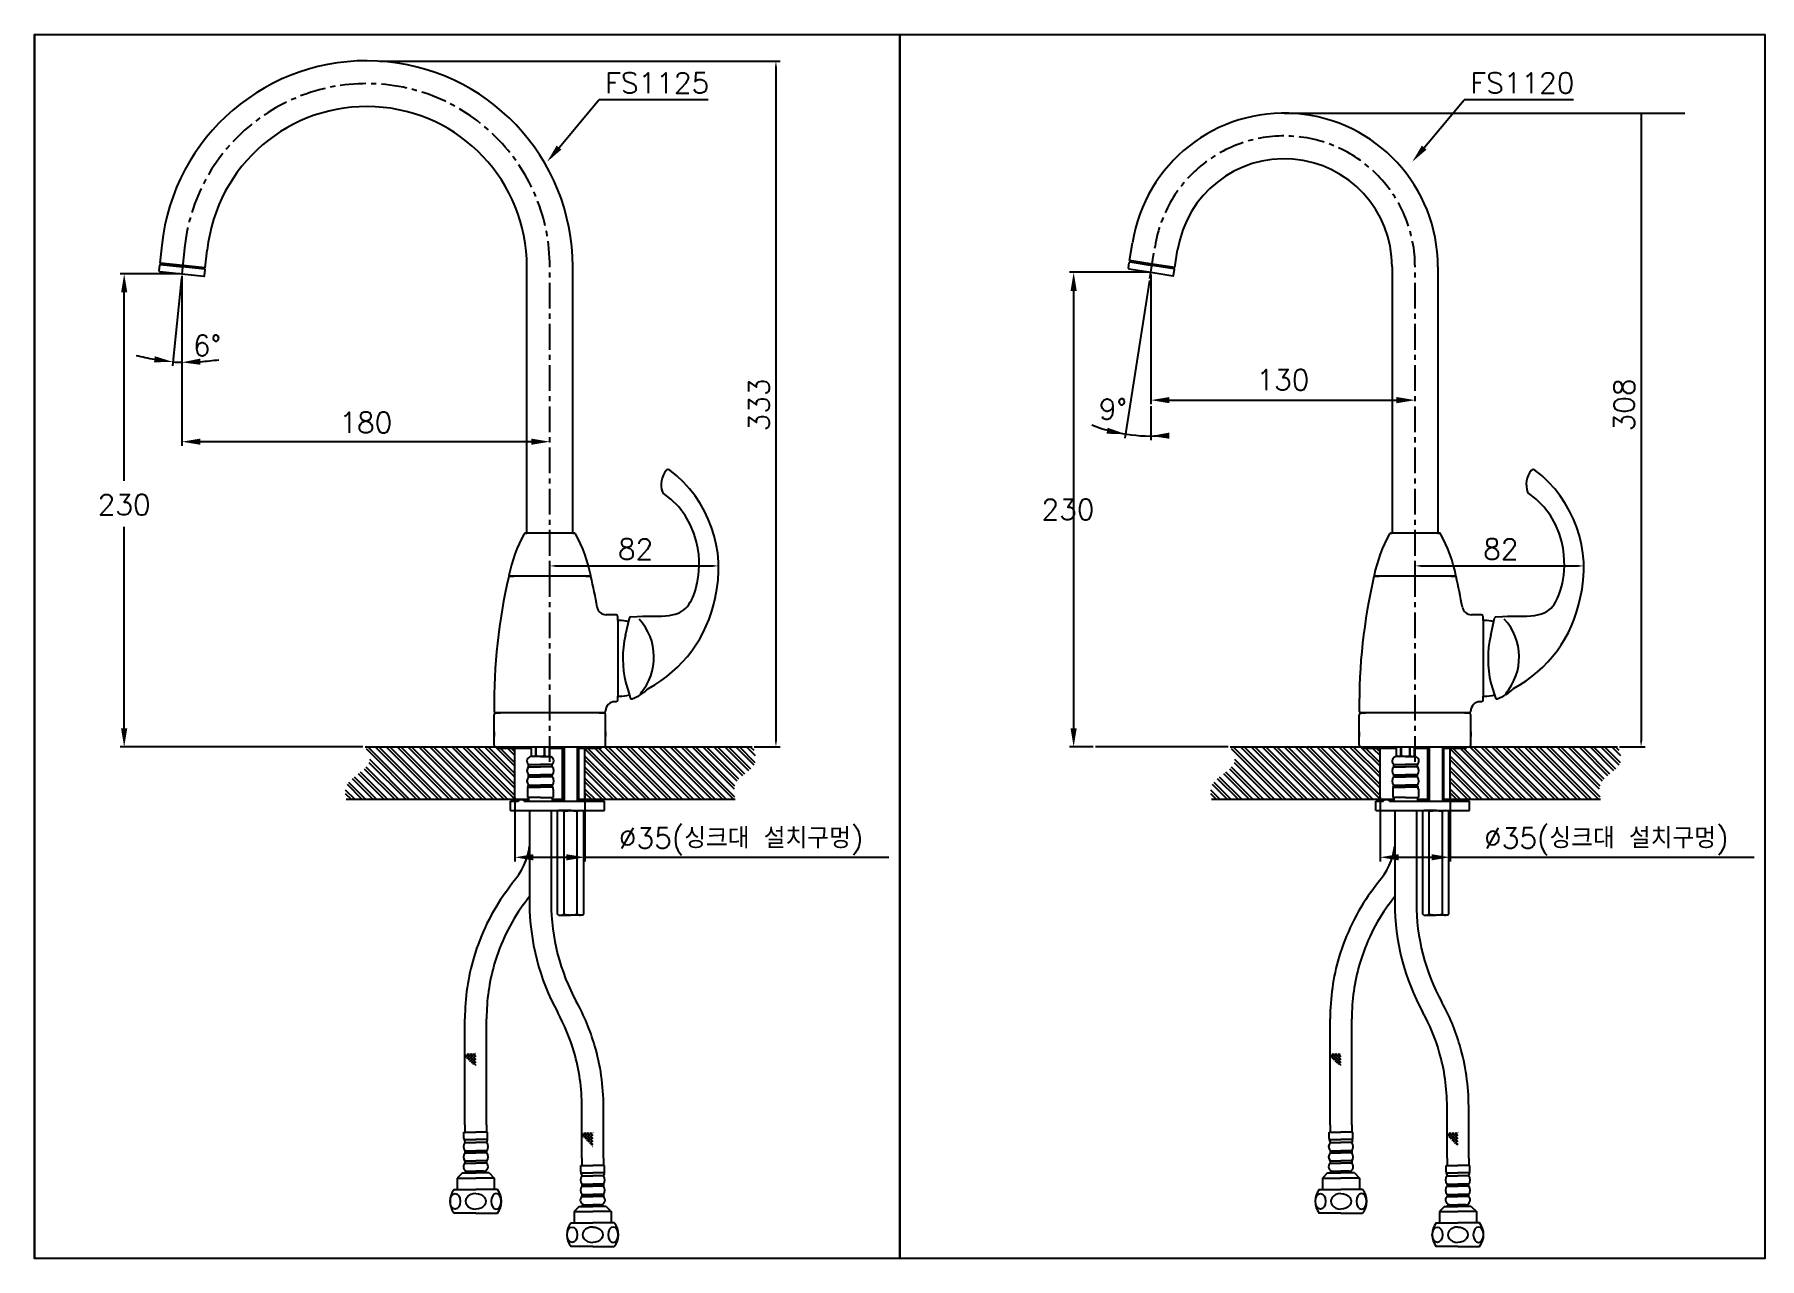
# Model space of a CAD drawing. Extents: x 0 to 1434, y 0 to 840.
# Drawn here: x 0 to 837, y 0 to 594 of the extents above; entities that cross this region are included whole.
import ezdxf

# ---------------------------------------------------------------- set-up
doc = ezdxf.new("R2010")
doc.units = 0
doc.header["$LTSCALE"] = 10
doc.header["$MEASUREMENT"] = 0
doc.linetypes.add('CENTER', pattern=[2, 1.25, -0.25, 0.25, -0.25])
doc.layers.get('0').update_dxf_attribs({"color": 2, "linetype": 'CONTINUOUS'})
for name, color, linetype in [('CL', 1, 'CENTER'), ('D', 2, 'CONTINUOUS'), ('DWG', 7, 'CONTINUOUS')]:
    doc.layers.add(name, color=color, linetype=linetype)
doc.styles.add('GHS', font='romans', dxfattribs={"bigfont": 'ghs'})

msp = doc.modelspace()

# ---------------------------------------------------------------- linework, layer by layer
for p, q in [((167.49, 581.12), (361.91, 581.12)), ((359.91, 578.12), (359.91, 251.28)), ((327.06, 562.22), (274.02, 562.22)), ((747.06, 562.22), (694.02, 562.22)), ((606.66, 555.86), (801.07, 555.86)), ((779.91, 555.86), (779.91, 251.28)), ((70.51, 477.86), (41.53, 477.86)), ((540.95, 478.59), (502.44, 478.59)), ((541.95, 477.59), (541.95, 414.56)), ((43.53, 377.37), (43.53, 474.86)), ((71.41, 475.91), (66.91, 433.14)), ((71.51, 476.86), (71.51, 394.4)), ((504.44, 475.59), (504.44, 251.28)), ((541.31, 474.57), (529.21, 398.15)), ((541.95, 413.56), (541.95, 397.15)), ((544.95, 416.56), (667.16, 416.56)), ((247.16, 396.4), (74.51, 396.4)), ((43.53, 251.28), (43.53, 355.1)), ((250.16, 332.18), (250.16, 338.11)), ((253.16, 336.11), (329.1, 336.11)), ((332.1, 337.04), (332.1, 338.11)), ((670.16, 332.18), (670.16, 338.11)), ((673.16, 336.11), (749.1, 336.11)), ((752.1, 337.04), (752.1, 338.11)), ((223.11, 255.53), (223.11, 253.4)), ((277.21, 255.53), (277.21, 253.4)), ((643.11, 255.53), (643.11, 253.4)), ((697.21, 255.53), (697.21, 253.4)), ((159.46, 248.28), (41.53, 248.28)), ((159.46, 248.28), (94.97, 248.28)), ((160.95, 247.42), (185.49, 222.88)), ((161.86, 248.28), (187.26, 222.88)), ((165.39, 248.28), (190.79, 222.88)), ((167.16, 248.28), (192.56, 222.88)), ((170.69, 248.28), (196.09, 222.88)), ((172.46, 248.28), (197.86, 222.88)), ((176, 248.28), (201.4, 222.88)), ((177.77, 248.28), (203.17, 222.88)), ((181.3, 248.28), (206.7, 222.88)), ((183.07, 248.28), (208.47, 222.88)), ((186.6, 248.28), (212, 222.88)), ((188.37, 248.28), (213.77, 222.88)), ((191.91, 248.28), (217.31, 222.88)), ((193.68, 248.28), (219.08, 222.88)), ((197.21, 248.28), (222.61, 222.88)), ((198.98, 248.28), (224.38, 222.88)), ((202.51, 248.28), (227.91, 222.88)), ((204.28, 248.28), (229.68, 222.88)), ((207.82, 248.28), (233.22, 222.88)), ((209.59, 248.28), (233.16, 224.71)), ((213.12, 248.28), (233.16, 228.24)), ((214.89, 248.28), (233.16, 230.01)), ((218.42, 248.28), (233.16, 233.55)), ((220.19, 248.28), (233.16, 235.31)), ((223.73, 248.28), (233.16, 238.85)), ((226.2, 247.58), (233.16, 240.62)), ((229.73, 247.58), (233.16, 244.15)), ((231.5, 247.58), (233.16, 245.92)), ((257.06, 248.28), (257.06, 222)), ((263.46, 248.28), (263.46, 222)), ((267.16, 247.28), (291.55, 222.88)), ((267.16, 243.74), (288.02, 222.88)), ((268.62, 247.58), (293.32, 222.88)), ((272.16, 247.58), (296.86, 222.88)), ((273.92, 247.58), (298.62, 222.88)), ((276.76, 248.28), (302.16, 222.88)), ((278.53, 248.28), (303.93, 222.88)), ((282.06, 248.28), (307.46, 222.88)), ((283.83, 248.28), (309.23, 222.88)), ((287.37, 248.28), (312.77, 222.88)), ((289.13, 248.28), (314.53, 222.88)), ((292.67, 248.28), (318.07, 222.88)), ((294.44, 248.28), (319.84, 222.88)), ((297.97, 248.28), (323.37, 222.88)), ((299.74, 248.28), (325.14, 222.88)), ((303.28, 248.28), (328.68, 222.88)), ((305.04, 248.28), (330.44, 222.88)), ((308.58, 248.28), (333.98, 222.88)), ((310.35, 248.28), (335.75, 222.88)), ((313.88, 248.28), (339.28, 222.88)), ((315.65, 248.28), (339.87, 224.06)), ((319.19, 248.28), (339.6, 227.86)), ((320.95, 248.28), (339.86, 229.37)), ((324.49, 248.28), (340.99, 231.78)), ((326.26, 248.28), (341.79, 232.75)), ((329.79, 248.28), (343.62, 234.45)), ((331.56, 248.28), (344.6, 235.25)), ((335.1, 248.28), (346.56, 236.82)), ((336.86, 248.28), (347.5, 237.65)), ((340.4, 248.28), (349.14, 239.54)), ((342.17, 248.28), (349.72, 240.73)), ((345.7, 248.28), (349.87, 244.11)), ((347.47, 248.28), (349.14, 246.61)), ((349.42, 248.28), (361.91, 248.28)), ((513.97, 248.28), (502.44, 248.28)), ((579.46, 248.28), (514.97, 248.28)), ((580.95, 247.42), (605.49, 222.88)), ((581.86, 248.28), (607.26, 222.88)), ((585.39, 248.28), (610.79, 222.88)), ((587.16, 248.28), (612.56, 222.88)), ((590.69, 248.28), (616.09, 222.88)), ((592.46, 248.28), (617.86, 222.88)), ((596, 248.28), (621.4, 222.88)), ((597.77, 248.28), (623.17, 222.88)), ((601.3, 248.28), (626.7, 222.88)), ((603.07, 248.28), (628.47, 222.88)), ((606.6, 248.28), (632, 222.88)), ((608.37, 248.28), (633.77, 222.88)), ((611.91, 248.28), (637.31, 222.88)), ((613.68, 248.28), (639.08, 222.88)), ((617.21, 248.28), (642.61, 222.88)), ((618.98, 248.28), (644.38, 222.88)), ((622.51, 248.28), (647.91, 222.88)), ((624.28, 248.28), (649.68, 222.88)), ((627.82, 248.28), (653.22, 222.88)), ((629.59, 248.28), (653.16, 224.71)), ((633.12, 248.28), (653.16, 228.24)), ((634.89, 248.28), (653.16, 230.01)), ((638.42, 248.28), (653.16, 233.55)), ((640.19, 248.28), (653.16, 235.31)), ((643.73, 248.28), (653.16, 238.85)), ((646.2, 247.58), (653.16, 240.62)), ((649.73, 247.58), (653.16, 244.15)), ((651.5, 247.58), (653.16, 245.92)), ((677.06, 248.28), (677.06, 222)), ((683.46, 248.28), (683.46, 222)), ((687.16, 247.28), (711.55, 222.88)), ((687.16, 243.74), (708.02, 222.88)), ((688.62, 247.58), (713.32, 222.88)), ((692.16, 247.58), (716.86, 222.88)), ((693.92, 247.58), (718.62, 222.88)), ((696.76, 248.28), (722.16, 222.88)), ((698.53, 248.28), (723.93, 222.88)), ((702.06, 248.28), (727.46, 222.88)), ((703.83, 248.28), (729.23, 222.88)), ((707.37, 248.28), (732.77, 222.88)), ((709.13, 248.28), (734.53, 222.88)), ((712.67, 248.28), (738.07, 222.88)), ((714.44, 248.28), (739.84, 222.88)), ((717.97, 248.28), (743.37, 222.88)), ((719.74, 248.28), (745.14, 222.88)), ((723.28, 248.28), (748.68, 222.88)), ((725.04, 248.28), (750.44, 222.88)), ((728.58, 248.28), (753.98, 222.88)), ((730.35, 248.28), (755.75, 222.88)), ((733.88, 248.28), (759.28, 222.88)), ((735.65, 248.28), (759.87, 224.06)), ((739.19, 248.28), (759.6, 227.86)), ((740.95, 248.28), (759.86, 229.37)), ((744.49, 248.28), (760.99, 231.78)), ((746.26, 248.28), (761.79, 232.75)), ((749.79, 248.28), (763.62, 234.45)), ((751.56, 248.28), (764.6, 235.25)), ((755.1, 248.28), (766.56, 236.82)), ((756.86, 248.28), (767.5, 237.65)), ((760.4, 248.28), (769.14, 239.54)), ((762.17, 248.28), (769.72, 240.73)), ((765.7, 248.28), (769.87, 244.11)), ((767.47, 248.28), (769.14, 246.61)), ((769.42, 248.28), (781.91, 248.28)), ((157.13, 235.33), (169.58, 222.88)), ((158.13, 236.1), (171.35, 222.88)), ((160.05, 237.71), (174.88, 222.88)), ((160.92, 238.61), (176.65, 222.88)), ((162.29, 240.78), (180.18, 222.88)), ((162.56, 242.28), (181.95, 222.88)), ((267.16, 241.97), (286.25, 222.88)), ((267.16, 238.44), (282.72, 222.88)), ((267.16, 236.67), (280.95, 222.88)), ((577.13, 235.33), (589.58, 222.88)), ((578.13, 236.1), (591.35, 222.88)), ((580.05, 237.71), (594.88, 222.88)), ((580.92, 238.61), (596.65, 222.88)), ((582.29, 240.78), (600.18, 222.88)), ((582.56, 242.28), (601.95, 222.88)), ((687.16, 241.97), (706.25, 222.88)), ((687.16, 238.44), (702.72, 222.88)), ((687.16, 236.67), (700.95, 222.88)), ((150.85, 227.47), (155.44, 222.88)), ((151.72, 230.14), (158.97, 222.88)), ((152.43, 231.19), (160.74, 222.88)), ((154.18, 232.98), (164.27, 222.88)), ((155.14, 233.78), (166.04, 222.88)), ((267.16, 233.13), (277.41, 222.88)), ((267.16, 231.37), (275.64, 222.88)), ((267.16, 227.83), (272.11, 222.88)), ((570.85, 227.47), (575.44, 222.88)), ((571.72, 230.14), (578.97, 222.88)), ((572.43, 231.19), (580.74, 222.88)), ((574.18, 232.98), (584.27, 222.88)), ((575.14, 233.78), (586.04, 222.88)), ((687.16, 233.13), (697.41, 222.88)), ((687.16, 231.37), (695.64, 222.88)), ((687.16, 227.83), (692.11, 222.88)), ((150.81, 225.74), (153.67, 222.88)), ((233.16, 223.71), (233.16, 192.7)), ((267.16, 226.06), (270.34, 222.88)), ((267.16, 225.06), (267.16, 192.7)), ((570.81, 225.74), (573.67, 222.88)), ((653.16, 223.71), (653.16, 192.7)), ((687.16, 226.06), (690.34, 222.88)), ((687.16, 225.06), (687.16, 192.7)), ((236.16, 194.7), (264.16, 194.7)), ((267.16, 194.7), (414.76, 194.7)), ((656.16, 194.7), (684.16, 194.7)), ((687.16, 194.7), (834.76, 194.7))]:
    msp.add_line(p, q)
at = {"color": 2}
for p, q in [((209.12, 98.83), (214.2, 93.75)), ((209.24, 97.78), (210.99, 99.53)), ((209.83, 99.53), (214.2, 95.16)), ((209.95, 97.07), (212.41, 99.53)), ((210.66, 96.37), (213.82, 99.53)), ((211.24, 99.53), (214.2, 96.58)), ((211.36, 95.66), (214.2, 98.5)), ((212.07, 94.95), (214.2, 97.08)), ((212.66, 99.53), (214.2, 97.99)), ((212.78, 94.25), (214.2, 95.67)), ((214.07, 99.53), (214.2, 99.41)), ((629.12, 98.83), (634.2, 93.75)), ((629.24, 97.78), (630.99, 99.53)), ((629.83, 99.53), (634.2, 95.16)), ((629.95, 97.07), (632.41, 99.53)), ((630.66, 96.37), (633.82, 99.53)), ((631.24, 99.53), (634.2, 96.58)), ((631.36, 95.66), (634.2, 98.5)), ((632.07, 94.95), (634.2, 97.08)), ((632.66, 99.53), (634.2, 97.99)), ((632.78, 94.25), (634.2, 95.67)), ((634.07, 99.53), (634.2, 99.41)), ((265.88, 60.46), (270.96, 55.39)), ((266, 59.42), (267.75, 61.17)), ((266.58, 61.17), (270.96, 56.8)), ((266.7, 58.71), (269.16, 61.17)), ((267.41, 58), (270.58, 61.17)), ((268, 61.17), (270.96, 58.21)), ((268.12, 57.3), (270.96, 60.14)), ((268.82, 56.59), (270.96, 58.72)), ((269.41, 61.17), (270.96, 59.63)), ((270.83, 61.17), (270.96, 61.04)), ((685.88, 60.46), (690.96, 55.39)), ((686, 59.42), (687.75, 61.17)), ((686.58, 61.17), (690.96, 56.8)), ((686.7, 58.71), (689.16, 61.17)), ((687.41, 58), (690.58, 61.17)), ((688, 61.17), (690.96, 58.21)), ((688.12, 57.3), (690.96, 60.14)), ((688.82, 56.59), (690.96, 58.72)), ((689.41, 61.17), (690.96, 59.63)), ((690.83, 61.17), (690.96, 61.04)), ((269.53, 55.88), (270.96, 57.31)), ((270.24, 55.18), (270.96, 55.89)), ((270.95, 54.47), (270.96, 54.48)), ((689.53, 55.88), (690.96, 57.31)), ((690.24, 55.18), (690.96, 55.89)), ((690.95, 54.47), (690.96, 54.48))]:
    msp.add_line(p, q, dxfattribs=at)
for points in [[(0, 594), (0, 0), (0, 594), (420, 594), (420, 0), (0, 0)], [(420, 594), (420, 0), (420, 594), (840, 594), (840, 0), (420, 0)], [(250.75, 534.52), (274.02, 562.22)], [(670.75, 534.52), (694.02, 562.22)]]:
    msp.add_lwpolyline(points)
for centre, radius, start, end in [((80.29, 560.45), 126.01, 255.8139, 259.90695), ((71.51, 560.91), 126.01, 274.09305, 278.1861), ((71.51, 476.91), 42, 264, 270), ((541.95, 478.59), 79.44, 248.8189, 274.32771), ((541.95, 478.59), 79.44, 256.67229, 258.83615)]:
    msp.add_arc(centre, radius, start, end)
for points in [[(359.41, 578.12), (360.41, 578.12), (359.91, 581.12)], [(779.41, 552.86), (780.41, 552.86), (779.91, 555.86)], [(255.76, 538.15), (248.82, 532.22), (253.46, 540.08)], [(675.76, 538.15), (668.82, 532.22), (673.46, 540.08)], [(45.03, 468.86), (42.03, 468.86), (43.53, 477.86)], [(502.94, 469.59), (505.94, 469.59), (504.44, 478.59)], [(58.42, 437.88), (58, 434.91), (67.12, 435.13)], [(80.56, 433.72), (80.45, 436.72), (71.51, 434.9)], [(550.95, 418.06), (550.95, 415.06), (541.95, 416.56)], [(661.16, 418.06), (661.16, 415.06), (670.16, 416.56)], [(520.92, 403.18), (520.39, 400.23), (529.52, 400.13)], [(80.51, 397.9), (80.51, 394.9), (71.51, 396.4)], [(241.16, 397.9), (241.16, 394.9), (250.16, 396.4)], [(550.97, 397.82), (550.92, 400.82), (541.95, 399.15)], [(253.16, 336.61), (253.16, 335.61), (250.16, 336.11)], [(329.1, 336.61), (329.1, 335.61), (332.1, 336.11)], [(673.16, 336.61), (673.16, 335.61), (670.16, 336.11)], [(749.1, 336.61), (749.1, 335.61), (752.1, 336.11)], [(45.03, 257.28), (42.03, 257.28), (43.53, 248.28)], [(359.41, 251.28), (360.41, 251.28), (359.91, 248.28)], [(502.94, 257.28), (505.94, 257.28), (504.44, 248.28)], [(779.41, 251.28), (780.41, 251.28), (779.91, 248.28)], [(242.16, 196.2), (242.16, 193.2), (233.16, 194.7)], [(258.16, 196.2), (258.16, 193.2), (267.16, 194.7)], [(662.16, 196.2), (662.16, 193.2), (653.16, 194.7)], [(678.16, 196.2), (678.16, 193.2), (687.16, 194.7)]]:
    msp.add_solid(points)
at = {"layer": 'CL'}
for p, q in [((71.61, 477.85), (72.95, 490.54)), ((541.47, 475.56), (543.94, 491.2)), ((250.16, 241.04), (250.16, 482.04)), ((670.16, 241.04), (670.16, 482.04))]:
    msp.add_line(p, q, dxfattribs=at)
for centre, radius, end in [((161.26, 481.26), 88.9, 174), ((606.66, 481.26), 63.5, 171)]:
    msp.add_arc(centre, radius, 0, end, dxfattribs=at)
at = {"layer": 'D', "color": 7}
for p, q in [((239.81, 238.68), (239.81, 239.68)), ((239.81, 233.68), (239.81, 234.68)), ((251.31, 238.68), (251.31, 239.68)), ((251.31, 233.68), (251.31, 234.68)), ((659.81, 238.68), (659.81, 239.68)), ((659.81, 233.68), (659.81, 234.68)), ((671.31, 238.68), (671.31, 239.68)), ((671.31, 233.68), (671.31, 234.68)), ((239.51, 228.75), (239.81, 229.47)), ((239.81, 229.47), (239.81, 229.68)), ((251.31, 229.47), (251.31, 229.68)), ((251.62, 228.75), (251.31, 229.47)), ((659.51, 228.75), (659.81, 229.47)), ((659.81, 229.47), (659.81, 229.68)), ((671.31, 229.47), (671.31, 229.68)), ((671.62, 228.75), (671.31, 229.47)), ((208.66, 57.25), (208.97, 56.52)), ((208.97, 56.52), (208.97, 56.32)), ((208.97, 52.32), (208.97, 51.32)), ((219.74, 57.25), (219.43, 56.52)), ((219.43, 56.52), (219.43, 56.32)), ((219.43, 52.32), (219.43, 51.32)), ((628.66, 57.25), (628.97, 56.52)), ((628.97, 56.52), (628.97, 56.32)), ((628.97, 52.32), (628.97, 51.32)), ((639.74, 57.25), (639.43, 56.52)), ((639.43, 56.52), (639.43, 56.32)), ((639.43, 52.32), (639.43, 51.32)), ((265.42, 41.02), (265.72, 40.3)), ((265.72, 40.3), (265.72, 40.09)), ((265.72, 36.09), (265.72, 35.09)), ((276.49, 41.02), (276.19, 40.3)), ((276.19, 40.3), (276.19, 40.09)), ((276.19, 36.09), (276.19, 35.09)), ((685.42, 41.02), (685.72, 40.3)), ((685.72, 40.3), (685.72, 40.09)), ((685.72, 36.09), (685.72, 35.09)), ((696.49, 41.02), (696.19, 40.3)), ((696.19, 40.3), (696.19, 40.09)), ((696.19, 36.09), (696.19, 35.09))]:
    msp.add_line(p, q, dxfattribs=at)
for centre, radius, start, end in [((211.26, 54.32), 3.04, 138.88791, 221.11209), ((210.97, 58.22), 2.5, 180, 202.77012), ((217.14, 54.32), 3.04, 318.88791, 41.11209), ((217.43, 58.22), 2.5, 337.22988, 0), ((631.26, 54.32), 3.04, 138.88791, 221.11209), ((630.97, 58.22), 2.5, 180, 202.77012), ((637.14, 54.32), 3.04, 318.88791, 41.11209), ((637.43, 58.22), 2.5, 337.22988, 0), ((267.72, 41.99), 2.5, 180, 202.77012), ((274.19, 41.99), 2.5, 337.22988, 0), ((687.72, 41.99), 2.5, 180, 202.77012), ((694.19, 41.99), 2.5, 337.22988, 0), ((268.01, 38.09), 3.04, 138.88791, 221.11209), ((273.9, 38.09), 3.04, 318.88791, 41.11209), ((688.01, 38.09), 3.04, 138.88791, 221.11209), ((693.9, 38.09), 3.04, 318.88791, 41.11209)]:
    msp.add_arc(centre, radius, start, end, dxfattribs=at)
at = {"layer": 'DWG'}
for p, q in [((61, 483.05), (61.91, 491.7)), ((82.88, 480.75), (83.79, 489.4)), ((531.62, 484.34), (532.98, 492.93)), ((553.54, 480.87), (554.91, 489.46)), ((60.51, 479.32), (60.8, 482.11)), ((60.77, 478.99), (71.51, 477.86)), ((71.94, 481.9), (61, 483.05)), ((61.13, 482.37), (71.87, 481.24)), ((62.17, 482.26), (62.24, 482.92)), ((71.51, 477.86), (82.25, 476.73)), ((82.61, 480.11), (71.87, 481.24)), ((82.88, 480.75), (71.94, 481.9)), ((81.57, 480.22), (81.63, 480.88)), ((82.58, 477), (82.88, 479.78)), ((239.06, 352.08), (239.06, 482.04)), ((261.26, 352.08), (261.26, 482.04)), ((531.03, 480.62), (531.47, 483.39)), ((531.28, 480.28), (541.95, 478.59)), ((542.58, 482.6), (531.62, 484.34)), ((531.81, 483.64), (542.48, 481.95)), ((532.85, 483.47), (532.95, 484.13)), ((541.95, 478.59), (552.61, 476.9)), ((553.14, 480.26), (542.48, 481.95)), ((553.54, 480.87), (542.58, 482.6)), ((552.11, 480.42), (552.21, 481.08)), ((552.96, 477.15), (553.39, 479.92)), ((659.06, 481.26), (659.06, 352.08)), ((681.26, 481.26), (681.26, 352.08)), ((308.96, 368.56), (305.25, 371.37)), ((312.71, 364.78), (308.96, 368.56)), ((728.96, 368.56), (725.25, 371.37)), ((732.71, 364.78), (728.96, 368.56)), ((315.87, 360.56), (312.71, 364.78)), ((318.32, 356.23), (315.87, 360.56)), ((735.87, 360.56), (732.71, 364.78)), ((738.32, 356.23), (735.87, 360.56)), ((238.43, 352.08), (239.06, 352.08)), ((261.26, 352.08), (239.06, 352.08)), ((261.26, 352.08), (261.89, 352.08)), ((320.07, 352.05), (318.32, 356.23)), ((321.26, 348.2), (320.07, 352.05)), ((658.43, 352.08), (659.06, 352.08)), ((681.26, 352.08), (659.06, 352.08)), ((681.26, 352.08), (681.89, 352.08)), ((740.07, 352.05), (738.32, 356.23)), ((741.26, 348.2), (740.07, 352.05)), ((322.01, 344.71), (321.26, 348.2)), ((322.43, 341.58), (322.01, 344.71)), ((742.01, 344.71), (741.26, 348.2)), ((742.43, 341.58), (742.01, 344.71)), ((322.62, 338.76), (322.43, 341.58)), ((322.54, 333.85), (322.64, 336.2)), ((322.64, 336.2), (322.62, 338.76)), ((742.62, 338.76), (742.43, 341.58)), ((742.54, 333.85), (742.64, 336.2)), ((742.64, 336.2), (742.62, 338.76)), ((230.42, 331.18), (232.71, 331.18)), ((250.16, 331.18), (230.5, 331.18)), ((269.82, 331.18), (250.16, 331.18)), ((267.62, 331.18), (269.9, 331.18)), ((321.26, 325.88), (321.68, 327.68)), ((321.68, 327.68), (322.04, 329.61)), ((322.04, 329.61), (322.33, 331.67)), ((322.33, 331.67), (322.54, 333.85)), ((650.42, 331.18), (652.71, 331.18)), ((670.16, 331.18), (650.5, 331.18)), ((689.82, 331.18), (670.16, 331.18)), ((687.62, 331.18), (689.9, 331.18)), ((741.26, 325.88), (741.68, 327.68)), ((741.68, 327.68), (742.04, 329.61)), ((742.04, 329.61), (742.33, 331.67)), ((742.33, 331.67), (742.54, 333.85)), ((317.67, 317.44), (318.29, 318.44)), ((318.29, 318.44), (318.87, 319.48)), ((318.87, 319.48), (319.38, 320.53)), ((319.38, 320.53), (319.87, 321.64)), ((319.87, 321.64), (320.34, 322.86)), ((320.34, 322.86), (320.81, 324.27)), ((320.81, 324.27), (321.26, 325.88)), ((737.67, 317.44), (738.29, 318.44)), ((738.29, 318.44), (738.87, 319.48)), ((738.87, 319.48), (739.38, 320.53)), ((739.38, 320.53), (739.87, 321.64)), ((739.87, 321.64), (740.34, 322.86)), ((740.34, 322.86), (740.81, 324.27)), ((740.81, 324.27), (741.26, 325.88)), ((282.36, 312.38), (277.56, 312.38)), ((283.16, 309.59), (283.16, 311.58)), ((286.89, 302.47), (288.79, 310.71)), ((288.79, 310.71), (288.85, 310.98)), ((289.3, 311.37), (292.55, 311.61)), ((292.55, 311.61), (295.09, 311.68)), ((295.09, 311.68), (297.61, 311.68)), ((297.61, 311.68), (300.02, 311.66)), ((300.02, 311.66), (302.28, 311.67)), ((302.28, 311.67), (304.39, 311.73)), ((304.39, 311.73), (306.34, 311.86)), ((306.34, 311.86), (308.09, 312.05)), ((308.09, 312.05), (309.61, 312.31)), ((309.61, 312.31), (310.93, 312.62)), ((310.93, 312.62), (312.11, 313.01)), ((312.11, 313.01), (313.21, 313.48)), ((313.21, 313.48), (314.29, 314.07)), ((314.29, 314.07), (315.28, 314.78)), ((315.28, 314.78), (316.18, 315.59)), ((316.18, 315.59), (316.97, 316.49)), ((316.97, 316.49), (317.67, 317.44)), ((702.36, 312.38), (697.56, 312.38)), ((703.16, 309.59), (703.16, 311.58)), ((706.89, 302.47), (708.79, 310.71)), ((708.79, 310.71), (708.85, 310.98)), ((709.3, 311.37), (712.55, 311.61)), ((712.55, 311.61), (715.09, 311.68)), ((715.09, 311.68), (717.61, 311.68)), ((717.61, 311.68), (720.02, 311.66)), ((720.02, 311.66), (722.28, 311.67)), ((722.28, 311.67), (724.39, 311.73)), ((724.39, 311.73), (726.34, 311.86)), ((726.34, 311.86), (728.09, 312.05)), ((728.09, 312.05), (729.61, 312.31)), ((729.61, 312.31), (730.93, 312.62)), ((730.93, 312.62), (732.11, 313.01)), ((732.11, 313.01), (733.21, 313.48)), ((733.21, 313.48), (734.29, 314.07)), ((734.29, 314.07), (735.28, 314.78)), ((735.28, 314.78), (736.18, 315.59)), ((736.18, 315.59), (736.97, 316.49)), ((736.97, 316.49), (737.67, 317.44)), ((283.87, 309.59), (283.16, 309.63)), ((283.16, 309.59), (283.16, 272.93)), ((703.87, 309.59), (703.16, 309.63)), ((703.16, 309.59), (703.16, 272.93)), ((286.99, 279.19), (288.81, 273.57)), ((706.99, 279.19), (708.81, 273.57)), ((282.36, 270.18), (281.72, 270.18)), ((283.16, 270.98), (283.16, 272.89)), ((283.16, 272.89), (283.82, 272.89)), ((288.81, 273.57), (289.18, 272.09)), ((702.36, 270.18), (701.72, 270.18)), ((703.16, 272.89), (703.82, 272.89)), ((703.16, 270.98), (703.16, 272.89)), ((708.81, 273.57), (709.18, 272.09)), ((223.11, 249.18), (223.11, 263.88)), ((226.16, 264.78), (224, 264.78)), ((224.01, 264.78), (226.16, 264.78)), ((274.16, 264.78), (226.16, 264.78)), ((276.32, 264.78), (274.16, 264.78)), ((274.16, 264.78), (276.31, 264.78)), ((277.21, 249.18), (277.21, 263.88)), ((643.11, 249.18), (643.11, 263.88)), ((646.16, 264.78), (644, 264.78)), ((644.01, 264.78), (646.16, 264.78)), ((694.16, 264.78), (646.16, 264.78)), ((694.16, 264.78), (696.31, 264.78)), ((696.32, 264.78), (694.16, 264.78)), ((697.21, 249.18), (697.21, 263.88)), ((160.46, 248.28), (225.26, 248.28)), ((224.01, 248.28), (225.16, 248.28)), ((225.26, 248.28), (275.06, 248.28)), ((225.26, 247.58), (225.26, 248.28)), ((241.19, 247.58), (225.26, 247.58)), ((229.86, 247.58), (229.86, 248.28)), ((233.16, 222.88), (233.16, 247.58)), ((245.56, 243.68), (241.12, 243.68)), ((243.34, 244.18), (243.34, 248.28)), ((243.34, 244.18), (243.53, 244.18)), ((243.53, 244.18), (243.53, 248.28)), ((245.56, 243.68), (250, 243.68)), ((247.59, 244.18), (247.59, 248.28)), ((247.78, 244.18), (247.59, 244.18)), ((247.78, 244.18), (247.78, 248.28)), ((256.31, 247.58), (249.94, 247.58)), ((256.31, 222), (256.31, 248.28)), ((264.21, 222), (264.21, 248.28)), ((275.06, 247.58), (264.21, 247.58)), ((267.16, 222.88), (267.16, 247.58)), ((270.46, 247.58), (270.46, 248.28)), ((275.06, 248.28), (348.42, 248.28)), ((275.06, 247.58), (275.06, 248.28)), ((275.16, 248.28), (276.31, 248.28)), ((580.46, 248.28), (645.26, 248.28)), ((644.01, 248.28), (645.16, 248.28)), ((645.26, 248.28), (695.06, 248.28)), ((645.26, 247.58), (645.26, 248.28)), ((661.19, 247.58), (645.26, 247.58)), ((649.86, 247.58), (649.86, 248.28)), ((653.16, 222.88), (653.16, 247.58)), ((665.56, 243.68), (661.12, 243.68)), ((663.34, 244.18), (663.34, 248.28)), ((663.34, 244.18), (663.53, 244.18)), ((663.53, 244.18), (663.53, 248.28)), ((665.56, 243.68), (670, 243.68)), ((667.59, 244.18), (667.59, 248.28)), ((667.78, 244.18), (667.59, 244.18)), ((667.78, 244.18), (667.78, 248.28)), ((676.31, 247.58), (669.94, 247.58)), ((676.31, 222), (676.31, 248.28)), ((684.21, 222), (684.21, 248.28)), ((695.06, 247.58), (684.21, 247.58)), ((687.16, 222.88), (687.16, 247.58)), ((690.46, 247.58), (690.46, 248.28)), ((695.06, 248.28), (768.42, 248.28)), ((695.06, 247.58), (695.06, 248.28)), ((695.16, 248.28), (696.31, 248.28)), ((239.81, 239.68), (245.56, 239.68)), ((239.81, 238.68), (245.56, 238.68)), ((239.81, 234.68), (245.56, 234.68)), ((251.31, 239.68), (245.56, 239.68)), ((251.31, 238.68), (245.56, 238.68)), ((251.31, 234.68), (245.56, 234.68)), ((659.81, 239.68), (665.56, 239.68)), ((659.81, 238.68), (665.56, 238.68)), ((659.81, 234.68), (665.56, 234.68)), ((671.31, 239.68), (665.56, 239.68)), ((671.31, 238.68), (665.56, 238.68)), ((671.31, 234.68), (665.56, 234.68)), ((239.31, 227.78), (239.31, 223.68)), ((239.51, 228.75), (245.56, 228.75)), ((239.81, 233.68), (245.56, 233.68)), ((239.81, 229.68), (245.56, 229.68)), ((251.31, 233.68), (245.56, 233.68)), ((251.31, 229.68), (245.56, 229.68)), ((251.62, 228.75), (245.56, 228.75)), ((251.81, 227.78), (251.81, 223.68)), ((659.31, 227.78), (659.31, 223.68)), ((659.51, 228.75), (665.56, 228.75)), ((659.81, 233.68), (665.56, 233.68)), ((659.81, 229.68), (665.56, 229.68)), ((671.31, 233.68), (665.56, 233.68)), ((671.31, 229.68), (665.56, 229.68)), ((671.62, 228.75), (665.56, 228.75)), ((671.81, 227.78), (671.81, 223.68)), ((151.37, 222.88), (239.81, 222.88)), ((231.07, 222), (234.77, 222)), ((231.07, 217.4), (231.07, 222)), ((234.77, 222), (235.44, 222.8)), ((235.44, 222.8), (237.21, 222.8)), ((236.14, 222.8), (237.91, 222.8)), ((237.77, 222), (237.1, 222.8)), ((237.77, 222), (251.31, 222)), ((237.77, 222), (238.58, 222)), ((238.58, 222), (237.91, 222.8)), ((237.98, 222), (239.81, 222)), ((238.23, 222.43), (238.54, 222.8)), ((238.54, 222.8), (239.81, 222.8)), ((245.56, 223.68), (239.31, 223.68)), ((245.56, 223.68), (251.81, 223.68)), ((251.31, 222.88), (256.31, 222.88)), ((251.31, 222), (267.98, 222)), ((251.31, 222), (256.31, 222)), ((252.56, 222), (253.23, 222.8)), ((252.56, 222), (255.56, 222)), ((253.23, 222.8), (254.88, 222.8)), ((255.56, 222), (254.88, 222.8)), ((264.21, 222.88), (340.14, 222.88)), ((264.21, 222), (276.67, 222)), ((264.98, 222), (265.65, 222.8)), ((265.65, 222.8), (267.31, 222.8)), ((267.98, 222), (267.31, 222.8)), ((276.67, 217.4), (276.67, 222)), ((571.37, 222.88), (659.81, 222.88)), ((651.07, 217.4), (651.07, 222)), ((651.07, 222), (654.77, 222)), ((654.77, 222), (655.44, 222.8)), ((655.44, 222.8), (657.21, 222.8)), ((656.14, 222.8), (657.91, 222.8)), ((657.77, 222), (657.1, 222.8)), ((657.77, 222), (671.31, 222)), ((657.77, 222), (658.58, 222)), ((658.58, 222), (657.91, 222.8)), ((657.98, 222), (659.81, 222)), ((658.23, 222.43), (658.54, 222.8)), ((658.54, 222.8), (659.81, 222.8)), ((665.56, 223.68), (659.31, 223.68)), ((665.56, 223.68), (671.81, 223.68)), ((671.31, 222.88), (676.31, 222.88)), ((671.31, 222), (676.31, 222)), ((671.31, 222), (687.98, 222)), ((672.56, 222), (673.23, 222.8)), ((672.56, 222), (675.56, 222)), ((673.23, 222.8), (674.88, 222.8)), ((675.56, 222), (674.88, 222.8)), ((684.21, 222.88), (760.14, 222.88)), ((684.21, 222), (696.67, 222)), ((684.98, 222), (685.65, 222.8)), ((685.65, 222.8), (687.31, 222.8)), ((687.98, 222), (687.31, 222.8)), ((696.67, 217.4), (696.67, 222)), ((231.07, 217.4), (251.31, 217.4)), ((240.31, 217.4), (240.31, 172.59)), ((250.81, 217.4), (250.81, 172.59)), ((251.31, 217.4), (256.31, 217.4)), ((251.31, 217.4), (276.67, 217.4)), ((253.92, 216.9), (254.42, 217.4)), ((253.92, 208.84), (253.92, 216.9)), ((260.27, 217.4), (254.42, 217.4)), ((257.09, 209.53), (257.09, 216.9)), ((257.09, 167.1), (257.09, 209.53)), ((260.27, 217.4), (266.12, 217.4)), ((263.44, 209.53), (263.44, 216.9)), ((263.44, 167.1), (263.44, 209.53)), ((266.62, 216.9), (266.12, 217.4)), ((266.62, 208.84), (266.62, 216.9)), ((651.07, 217.4), (671.31, 217.4)), ((660.31, 217.4), (660.31, 172.59)), ((670.81, 217.4), (670.81, 172.59)), ((671.31, 217.4), (696.67, 217.4)), ((671.31, 217.4), (676.31, 217.4)), ((673.92, 216.9), (674.42, 217.4)), ((673.92, 208.84), (673.92, 216.9)), ((680.27, 217.4), (674.42, 217.4)), ((677.09, 209.53), (677.09, 216.9)), ((677.09, 167.1), (677.09, 209.53)), ((680.27, 217.4), (686.12, 217.4)), ((683.44, 209.53), (683.44, 216.9)), ((683.44, 167.1), (683.44, 209.53)), ((686.62, 216.9), (686.12, 217.4)), ((686.62, 208.84), (686.62, 216.9)), ((253.92, 167.1), (253.92, 208.84)), ((266.62, 167.1), (266.62, 208.84)), ((673.92, 167.1), (673.92, 208.84)), ((686.62, 167.1), (686.62, 208.84)), ((228.73, 177.79), (232.08, 182.45)), ((237.26, 171.66), (240.31, 175.91)), ((648.73, 177.79), (652.08, 182.45)), ((657.26, 171.66), (660.31, 175.91)), ((254.42, 166.6), (253.92, 167.1)), ((254.42, 166.6), (255.92, 166.6)), ((255.92, 166.6), (260.27, 166.6)), ((264.62, 166.6), (260.27, 166.6)), ((266.12, 166.6), (264.62, 166.6)), ((266.12, 166.6), (266.62, 167.1)), ((674.42, 166.6), (673.92, 167.1)), ((674.42, 166.6), (675.92, 166.6)), ((675.92, 166.6), (680.27, 166.6)), ((684.62, 166.6), (680.27, 166.6)), ((686.12, 166.6), (684.62, 166.6)), ((686.12, 166.6), (686.62, 167.1)), ((208.95, 83.97), (208.95, 116.37)), ((219.45, 83.97), (219.45, 116.37)), ((628.95, 83.97), (628.95, 116.37)), ((639.45, 83.97), (639.45, 116.37)), ((208.95, 64.87), (208.95, 89.93)), ((219.45, 64.87), (219.45, 89.93)), ((628.95, 64.87), (628.95, 89.93)), ((639.45, 64.87), (639.45, 89.93)), ((265.71, 48.64), (265.71, 73.7)), ((276.21, 48.64), (276.21, 73.7)), ((685.71, 48.64), (685.71, 73.7)), ((696.21, 48.64), (696.21, 73.7)), ((208.47, 58.22), (208.47, 61.31)), ((208.47, 61.31), (214.2, 61.31)), ((208.95, 64.87), (208.95, 61.31)), ((219.93, 61.31), (214.2, 61.31)), ((219.45, 64.87), (219.45, 61.31)), ((219.93, 58.22), (219.93, 61.31)), ((628.47, 58.22), (628.47, 61.31)), ((628.47, 61.31), (634.2, 61.31)), ((628.95, 64.87), (628.95, 61.31)), ((639.93, 61.31), (634.2, 61.31)), ((639.45, 64.87), (639.45, 61.31)), ((639.93, 58.22), (639.93, 61.31)), ((208.52, 57.73), (214.2, 57.73)), ((208.97, 56.32), (214.2, 56.32)), ((208.97, 52.32), (214.2, 52.32)), ((208.97, 51.32), (214.2, 51.32)), ((219.88, 57.73), (214.2, 57.73)), ((219.43, 56.32), (214.2, 56.32)), ((219.43, 52.32), (214.2, 52.32)), ((219.43, 51.32), (214.2, 51.32)), ((628.52, 57.73), (634.2, 57.73)), ((628.97, 56.32), (634.2, 56.32)), ((628.97, 52.32), (634.2, 52.32)), ((628.97, 51.32), (634.2, 51.32)), ((639.88, 57.73), (634.2, 57.73)), ((639.43, 56.32), (634.2, 56.32)), ((639.43, 52.32), (634.2, 52.32)), ((639.43, 51.32), (634.2, 51.32)), ((208.97, 47.32), (208.97, 46.32)), ((208.97, 47.32), (214.2, 47.32)), ((208.97, 46.32), (214.2, 46.32)), ((214.2, 41.99), (209, 41.99)), ((209, 41.49), (209, 41.99)), ((210.37, 42.31), (210.95, 42.31)), ((210.95, 42.31), (210.95, 41.99)), ((210.95, 42.31), (214.2, 42.31)), ((219.43, 47.32), (214.2, 47.32)), ((219.43, 46.32), (214.2, 46.32)), ((217.45, 42.31), (214.2, 42.31)), ((214.2, 41.99), (219.4, 41.99)), ((217.45, 42.31), (217.45, 41.99)), ((218.04, 42.31), (217.45, 42.31)), ((219.4, 41.49), (219.4, 41.99)), ((219.43, 47.32), (219.43, 46.32)), ((265.22, 41.99), (265.22, 45.08)), ((265.22, 45.08), (270.96, 45.08)), ((265.71, 48.64), (265.71, 45.08)), ((276.69, 45.08), (270.96, 45.08)), ((276.21, 48.64), (276.21, 45.08)), ((276.69, 41.99), (276.69, 45.08)), ((628.97, 47.32), (634.2, 47.32)), ((628.97, 47.32), (628.97, 46.32)), ((628.97, 46.32), (634.2, 46.32)), ((629, 41.49), (629, 41.99)), ((634.2, 41.99), (629, 41.99)), ((630.37, 42.31), (630.95, 42.31)), ((630.95, 42.31), (630.95, 41.99)), ((630.95, 42.31), (634.2, 42.31)), ((639.43, 47.32), (634.2, 47.32)), ((639.43, 46.32), (634.2, 46.32)), ((637.45, 42.31), (634.2, 42.31)), ((634.2, 41.99), (639.4, 41.99)), ((637.45, 42.31), (637.45, 41.99)), ((638.04, 42.31), (637.45, 42.31)), ((639.4, 41.49), (639.4, 41.99)), ((639.43, 47.32), (639.43, 46.32)), ((685.22, 41.99), (685.22, 45.08)), ((685.22, 45.08), (690.96, 45.08)), ((685.71, 48.64), (685.71, 45.08)), ((696.69, 45.08), (690.96, 45.08)), ((696.21, 48.64), (696.21, 45.08)), ((696.69, 41.99), (696.69, 45.08)), ((207.7, 41.49), (205.2, 38.99)), ((205.2, 38.99), (214.2, 38.99)), ((205.2, 38.99), (205.2, 33.49)), ((207.7, 41.49), (214.2, 41.49)), ((220.7, 41.49), (214.2, 41.49)), ((223.2, 38.99), (214.2, 38.99)), ((220.7, 41.49), (223.2, 38.99)), ((223.2, 38.99), (223.2, 33.49)), ((265.27, 41.5), (270.96, 41.5)), ((265.72, 40.09), (270.96, 40.09)), ((265.72, 36.09), (270.96, 36.09)), ((265.72, 35.09), (270.96, 35.09)), ((276.64, 41.5), (270.96, 41.5)), ((276.19, 40.09), (270.96, 40.09)), ((276.19, 36.09), (270.96, 36.09)), ((276.19, 35.09), (270.96, 35.09)), ((627.7, 41.49), (625.2, 38.99)), ((625.2, 38.99), (634.2, 38.99)), ((625.2, 38.99), (625.2, 33.49)), ((627.7, 41.49), (634.2, 41.49)), ((640.7, 41.49), (634.2, 41.49)), ((643.2, 38.99), (634.2, 38.99)), ((640.7, 41.49), (643.2, 38.99)), ((643.2, 38.99), (643.2, 33.49)), ((685.27, 41.5), (690.96, 41.5)), ((685.72, 40.09), (690.96, 40.09)), ((685.72, 36.09), (690.96, 36.09)), ((685.72, 35.09), (690.96, 35.09)), ((696.64, 41.5), (690.96, 41.5)), ((696.19, 40.09), (690.96, 40.09)), ((696.19, 36.09), (690.96, 36.09)), ((696.19, 35.09), (690.96, 35.09)), ((203.7, 33.49), (214.2, 33.49)), ((208.6, 33.49), (214.2, 33.49)), ((224.7, 33.49), (214.2, 33.49)), ((219.8, 33.49), (214.2, 33.49)), ((264.46, 25.26), (261.96, 22.76)), ((264.46, 25.26), (270.96, 25.26)), ((265.72, 31.09), (270.96, 31.09)), ((265.72, 31.09), (265.72, 30.09)), ((265.72, 30.09), (270.96, 30.09)), ((270.96, 25.76), (265.76, 25.76)), ((265.76, 25.26), (265.76, 25.76)), ((267.12, 26.08), (267.71, 26.08)), ((267.71, 26.08), (267.71, 25.76)), ((267.71, 26.08), (270.96, 26.08)), ((276.19, 31.09), (270.96, 31.09)), ((276.19, 30.09), (270.96, 30.09)), ((274.21, 26.08), (270.96, 26.08)), ((270.96, 25.76), (276.16, 25.76)), ((277.46, 25.26), (270.96, 25.26)), ((274.21, 26.08), (274.21, 25.76)), ((274.79, 26.08), (274.21, 26.08)), ((276.16, 25.26), (276.16, 25.76)), ((276.19, 31.09), (276.19, 30.09)), ((277.46, 25.26), (279.96, 22.76)), ((623.7, 33.49), (634.2, 33.49)), ((628.6, 33.49), (634.2, 33.49)), ((639.8, 33.49), (634.2, 33.49)), ((644.7, 33.49), (634.2, 33.49)), ((684.46, 25.26), (681.96, 22.76)), ((684.46, 25.26), (690.96, 25.26)), ((685.72, 31.09), (685.72, 30.09)), ((685.72, 31.09), (690.96, 31.09)), ((685.72, 30.09), (690.96, 30.09)), ((685.76, 25.26), (685.76, 25.76)), ((690.96, 25.76), (685.76, 25.76)), ((687.12, 26.08), (687.71, 26.08)), ((687.71, 26.08), (690.96, 26.08)), ((687.71, 26.08), (687.71, 25.76)), ((696.19, 31.09), (690.96, 31.09)), ((696.19, 30.09), (690.96, 30.09)), ((694.21, 26.08), (690.96, 26.08)), ((690.96, 25.76), (696.16, 25.76)), ((697.46, 25.26), (690.96, 25.26)), ((694.79, 26.08), (694.21, 26.08)), ((694.21, 26.08), (694.21, 25.76)), ((696.16, 25.26), (696.16, 25.76)), ((696.19, 31.09), (696.19, 30.09)), ((697.46, 25.26), (699.96, 22.76)), ((214.2, 21.99), (203.7, 21.99)), ((214.2, 21.99), (224.7, 21.99)), ((260.46, 17.26), (270.96, 17.26)), ((261.96, 22.76), (270.96, 22.76)), ((261.96, 22.76), (261.96, 17.26)), ((265.36, 17.26), (270.96, 17.26)), ((279.96, 22.76), (270.96, 22.76)), ((281.46, 17.26), (270.96, 17.26)), ((276.56, 17.26), (270.96, 17.26)), ((279.96, 22.76), (279.96, 17.26)), ((634.2, 21.99), (623.7, 21.99)), ((634.2, 21.99), (644.7, 21.99)), ((680.46, 17.26), (690.96, 17.26)), ((681.96, 22.76), (690.96, 22.76)), ((681.96, 22.76), (681.96, 17.26)), ((685.36, 17.26), (690.96, 17.26)), ((699.96, 22.76), (690.96, 22.76)), ((696.56, 17.26), (690.96, 17.26)), ((701.46, 17.26), (690.96, 17.26)), ((699.96, 22.76), (699.96, 17.26)), ((270.96, 5.76), (260.46, 5.76)), ((270.96, 5.76), (281.46, 5.76)), ((690.96, 5.76), (680.46, 5.76)), ((690.96, 5.76), (701.46, 5.76))]:
    msp.add_line(p, q, dxfattribs=at)
at = {"layer": 'DWG', "linetype": 'Continuous'}
for p, q in [((241.19, 244.18), (241.19, 248.28)), ((245.56, 243.68), (242.26, 243.68)), ((245.56, 243.68), (248.86, 243.68)), ((249.94, 244.18), (249.94, 248.28)), ((661.19, 244.18), (661.19, 248.28)), ((665.56, 243.68), (662.26, 243.68)), ((665.56, 243.68), (668.86, 243.68)), ((669.94, 244.18), (669.94, 248.28)), ((210.95, 42.31), (210.95, 41.99)), ((217.45, 42.31), (217.45, 41.99)), ((630.95, 42.31), (630.95, 41.99)), ((637.45, 42.31), (637.45, 41.99)), ((267.71, 26.08), (267.71, 25.76)), ((274.21, 26.08), (274.21, 25.76)), ((687.71, 26.08), (687.71, 25.76)), ((694.21, 26.08), (694.21, 25.76))]:
    msp.add_line(p, q, dxfattribs=at)
at = {"layer": 'DWG', "color": 7, "linetype": 'Continuous'}
for p, q in [((239.81, 223.68), (239.81, 222)), ((251.31, 223.68), (251.31, 222)), ((659.81, 223.68), (659.81, 222)), ((671.31, 223.68), (671.31, 222))]:
    msp.add_line(p, q, dxfattribs=at)
at = {"layer": 'DWG'}
for centre, radius, start, end in [((161.26, 481.26), 100, 0, 174), ((161.26, 481.26), 77.8, 0, 174), ((606.66, 481.26), 74.6, 0, 171), ((606.66, 481.26), 52.4, 0, 171), ((60.8, 479.29), 0.3, 174, 264), ((61.1, 482.07), 0.3, 84, 174), ((82.58, 479.82), 0.3, 354, 84), ((531.33, 480.58), 0.3, 171, 261), ((531.76, 483.34), 0.3, 81, 171), ((553.1, 479.96), 0.3, 351, 81), ((82.29, 477.03), 0.3, 264, 354), ((552.66, 477.2), 0.3, 261, 351), ((314.98, 375.59), 10.8, 141.03417, 199.57006), ((307.59, 381.56), 1.3, 52.80901, 141.03417), ((272.11, 334.8), 60, 346.18455, 52.80901), ((734.98, 375.59), 10.8, 141.03417, 199.57006), ((727.59, 381.56), 1.3, 52.80901, 141.03417), ((692.11, 334.8), 60, 346.18455, 52.80901), ((306.03, 372.4), 1.3, 199.57006, 232.96313), ((726.03, 372.4), 1.3, 199.57006, 232.96313), ((238.43, 351.28), 0.8, 90, 151.00726), ((261.89, 351.28), 0.8, 28.99274, 90), ((658.43, 351.28), 0.8, 90, 151.00726), ((681.89, 351.28), 0.8, 28.99274, 90), ((298.96, 317.74), 70, 151.00726, 168.73004), ((201.36, 317.74), 70, 11.26996, 28.99274), ((718.96, 317.74), 70, 151.00726, 168.73004), ((621.36, 317.74), 70, 11.26996, 28.99274), ((498.08, 268.76), 275, 166.91277, 180.64297), ((230.42, 330.98), 0.2, 90, 166.91277), ((230.5, 331.38), 0.2, 168.73004, 270), ((269.82, 331.38), 0.2, 270, 11.26996), ((269.9, 330.98), 0.2, 13.08723, 90), ((2.24, 268.76), 275, 9.91456, 13.08723), ((918.08, 268.76), 275, 166.91277, 180.64297), ((650.42, 330.98), 0.2, 90, 166.91277), ((650.5, 331.38), 0.2, 168.73004, 270), ((689.82, 331.38), 0.2, 270, 11.26996), ((689.9, 330.98), 0.2, 13.08723, 90), ((422.24, 268.76), 275, 9.91456, 13.08723), ((267.6, 332.93), 64, 298.33899, 348.77367), ((687.6, 332.93), 64, 298.33899, 348.77367), ((277.56, 316.88), 4.5, 189.91456, 270), ((282.36, 311.58), 0.8, 0, 90), ((289.34, 310.88), 0.5, 94.24863, 167.5), ((273.67, 291.91), 27.03, 318.93736, 42.82128), ((697.56, 316.88), 4.5, 189.91456, 270), ((702.36, 311.58), 0.8, 0, 90), ((709.34, 310.88), 0.5, 94.24863, 167.5), ((693.67, 291.91), 27.03, 318.93736, 42.82128), ((283.87, 291.29), 18.3, 75.65749, 90.16554), ((336.39, 291.05), 50.8, 167, 193.5), ((703.87, 291.29), 18.3, 75.65749, 90.16554), ((756.39, 291.05), 50.8, 167, 193.5), ((283.08, 291.4), 21, 289.52053, 315.20706), ((703.08, 291.4), 21, 289.52053, 315.20706), ((281.72, 265.68), 4.5, 90, 179.36946), ((282.36, 270.98), 0.8, 270, 0), ((283.87, 291.19), 18.3, 269.83446, 285.67224), ((289.86, 272.26), 0.7, 194, 289.52053), ((701.72, 265.68), 4.5, 90, 179.36946), ((702.36, 270.98), 0.8, 270, 0), ((703.87, 291.19), 18.3, 269.83446, 285.67224), ((709.86, 272.26), 0.7, 194, 289.52053), ((224, 265.68), 0.9, 180.64297, 270), ((224.01, 263.88), 0.9, 90, 180), ((276.31, 263.88), 0.9, 0, 90), ((276.32, 265.68), 0.9, 270, 359.35703), ((2.24, 268.76), 275, 359.35703, 359.36946), ((644, 265.68), 0.9, 180.64297, 270), ((644.01, 263.88), 0.9, 90, 180), ((696.31, 263.88), 0.9, 0, 90), ((696.32, 265.68), 0.9, 270, 359.35703), ((422.24, 268.76), 275, 359.35703, 359.36946), ((224.01, 249.18), 0.9, 180, 270), ((241.34, 241.4), 2.3, 95.52561, 228.26686), ((245.69, 248.58), 4.9, 243.88431, 268.53747), ((245.44, 248.58), 4.9, 271.46253, 296.11569), ((249.78, 241.4), 2.3, 311.73314, 84.47439), ((276.31, 249.18), 0.9, 270, 0), ((644.01, 249.18), 0.9, 180, 270), ((661.34, 241.4), 2.3, 95.52561, 228.26686), ((665.69, 248.58), 4.9, 243.88431, 268.53747), ((665.44, 248.58), 4.9, 271.46253, 296.11569), ((669.78, 241.4), 2.3, 311.73314, 84.47439), ((696.31, 249.18), 0.9, 270, 0), ((242.1, 236.68), 3.04, 138.88791, 221.11209), ((249.02, 236.68), 3.04, 318.88791, 41.11209), ((662.1, 236.68), 3.04, 138.88791, 221.11209), ((669.02, 236.68), 3.04, 318.88791, 41.11209), ((242.1, 231.68), 3.04, 138.88791, 221.11209), ((241.81, 227.78), 2.5, 157.22988, 180), ((249.02, 231.68), 3.04, 318.88791, 41.11209), ((249.31, 227.78), 2.5, 0, 22.77012), ((662.1, 231.68), 3.04, 138.88791, 221.11209), ((661.81, 227.78), 2.5, 157.22988, 180), ((669.02, 231.68), 3.04, 318.88791, 41.11209), ((669.31, 227.78), 2.5, 0, 22.77012), ((253.98, 209.55), 7.99, 67.09778, 79.6607), ((291.43, 9.13), 210.59, 98.51099, 99.38557), ((260.4, 207.93), 9.47, 89.17977, 90.82023), ((229.1, 9.13), 210.59, 80.61443, 81.48901), ((266.55, 209.55), 7.99, 100.3393, 112.90222), ((673.98, 209.55), 7.99, 67.09778, 79.6607), ((711.43, 9.13), 210.59, 98.51099, 99.38557), ((680.4, 207.93), 9.47, 89.17977, 90.82023), ((649.1, 9.13), 210.59, 80.61443, 81.48901), ((686.55, 209.55), 7.99, 100.3393, 112.90222), ((208.69, 204.08), 31.86, 317.23606, 352.93986), ((628.69, 204.08), 31.86, 317.23606, 352.93986), ((314.2, 116.37), 105.25, 144.2962, 163.57324), ((734.2, 116.37), 105.25, 144.2962, 163.57324), ((314.2, 116.37), 94.75, 144.2962, 163.78676), ((350.81, 172.59), 110.5, 180, 208.80381), ((350.81, 172.59), 100, 180, 208.80381), ((734.2, 116.37), 94.75, 144.2962, 163.78676), ((770.81, 172.59), 110.5, 180, 208.80381), ((770.81, 172.59), 100, 180, 208.80381), ((253.98, 174.46), 7.99, 280.3393, 292.90222), ((291.43, 374.88), 210.59, 260.61443, 261.48901), ((229.1, 374.88), 210.59, 278.51099, 279.38557), ((266.55, 174.46), 7.99, 247.09778, 259.6607), ((673.98, 174.46), 7.99, 280.3393, 292.90222), ((711.43, 374.88), 210.59, 260.61443, 261.48901), ((649.1, 374.88), 210.59, 278.51099, 279.38557), ((686.55, 174.46), 7.99, 247.09778, 259.6607), ((314.2, 116.37), 105.25, 163.57324, 180), ((314.2, 116.37), 94.75, 163.78676, 180), ((734.2, 116.37), 105.25, 163.57324, 180), ((734.2, 116.37), 94.75, 163.78676, 180), ((170.96, 73.7), 94.75, 16.21324, 28.80381), ((170.96, 73.7), 105.25, 16.42676, 28.80381), ((590.96, 73.7), 94.75, 16.21324, 28.80381), ((590.96, 73.7), 105.25, 16.42676, 28.80381), ((170.96, 73.7), 105.25, 0, 16.42676), ((590.96, 73.7), 105.25, 0, 16.42676), ((170.96, 73.7), 94.75, 0, 16.21324), ((590.96, 73.7), 94.75, 0, 16.21324), ((211.26, 49.32), 3.04, 138.88791, 221.11209), ((217.14, 49.32), 3.04, 318.88791, 41.11209), ((631.26, 49.32), 3.04, 138.88791, 221.11209), ((637.14, 49.32), 3.04, 318.88791, 41.11209), ((210.49, 44.6), 2.29, 131.6945, 266.75771), ((217.91, 44.6), 2.29, 273.24229, 48.3055), ((630.49, 44.6), 2.29, 131.6945, 266.75771), ((637.91, 44.6), 2.29, 273.24229, 48.3055), ((268.01, 33.09), 3.04, 138.88791, 221.11209), ((273.9, 33.09), 3.04, 318.88791, 41.11209), ((688.01, 33.09), 3.04, 138.88791, 221.11209), ((693.9, 33.09), 3.04, 318.88791, 41.11209), ((210.97, 27.74), 9.27, 141.64198, 218.35802), ((217.44, 27.74), 9.27, 321.64198, 38.35802), ((267.25, 28.37), 2.29, 131.6945, 266.75771), ((274.66, 28.37), 2.29, 273.24229, 48.3055), ((630.97, 27.74), 9.27, 141.64198, 218.35802), ((637.44, 27.74), 9.27, 321.64198, 38.35802), ((687.25, 28.37), 2.29, 131.6945, 266.75771), ((694.66, 28.37), 2.29, 273.24229, 48.3055), ((267.72, 11.51), 9.27, 141.64198, 218.35802), ((274.19, 11.51), 9.27, 321.64198, 38.35802), ((687.72, 11.51), 9.27, 141.64198, 218.35802), ((694.19, 11.51), 9.27, 321.64198, 38.35802)]:
    msp.add_arc(centre, radius, start, end, dxfattribs=at)
at = {"layer": 'DWG', "linetype": 'Continuous'}
for centre in [(242.26, 245.1), (248.86, 245.1), (662.26, 245.1), (668.86, 245.1)]:
    msp.add_arc(centre, 1.41, 220.25656, 319.74344, dxfattribs=at)
at = {"layer": 'DWG'}
for centre in [(204.24, 27.74), (624.24, 27.74), (261, 11.51), (681, 11.51)]:
    msp.add_ellipse(centre, major_axis=(0, 3.75), ratio=0.653197, dxfattribs=at)
for centre in [(214.2, 27.74), (634.2, 27.74), (270.96, 11.51), (690.96, 11.51)]:
    msp.add_ellipse(centre, major_axis=(-4.9, 0), ratio=0.765466, start_param=4.712389, end_param=7.853982, dxfattribs=at)
at = {"layer": 'DWG', "extrusion": (0, 0, -1)}
for centre in [(214.2, 27.74), (634.2, 27.74), (270.96, 11.51), (690.96, 11.51)]:
    msp.add_ellipse(centre, major_axis=(4.9, 0), ratio=0.765466, start_param=4.712389, end_param=7.853982, dxfattribs=at)
for centre in [(224.16, 27.74), (644.16, 27.74), (280.91, 11.51), (700.91, 11.51)]:
    msp.add_ellipse(centre, major_axis=(0, 3.75), ratio=0.653197, dxfattribs=at)

# ---------------------------------------------------------------- texts
at = {"char_height": 10, "attachment_point": 5, "style": 'GHS'}
for s, insert in [('FS1125', (302.24, 570.48)), ('FS1120', (722.24, 570.48)), ('\\A1;6°', (83.77, 443.1)), ('130', (606.05, 426.37)), ('180', (160.84, 405.68)), ('\\A1;9%%D', (523.52, 412.21)), ('230', (43.53, 365.82)), ('230', (501.69, 363.44)), ('\\A1;82', (291.8, 344.26)), ('\\A1;82', (711.8, 344.26)), ('%%c35(싱크대 설치구멍)', (342.98, 202.37)), ('%%c35(싱크대 설치구멍)', (762.98, 202.37))]:
    msp.add_mtext(s, dxfattribs=dict(at, insert=insert))
at = {"char_height": 10, "attachment_point": 5, "rotation": 90, "style": 'GHS'}
for s, insert in [('333', (351.71, 414.25)), ('308', (771.71, 414.25))]:
    msp.add_mtext(s, dxfattribs=dict(at, insert=insert))

doc.saveas('drawing.dxf')
